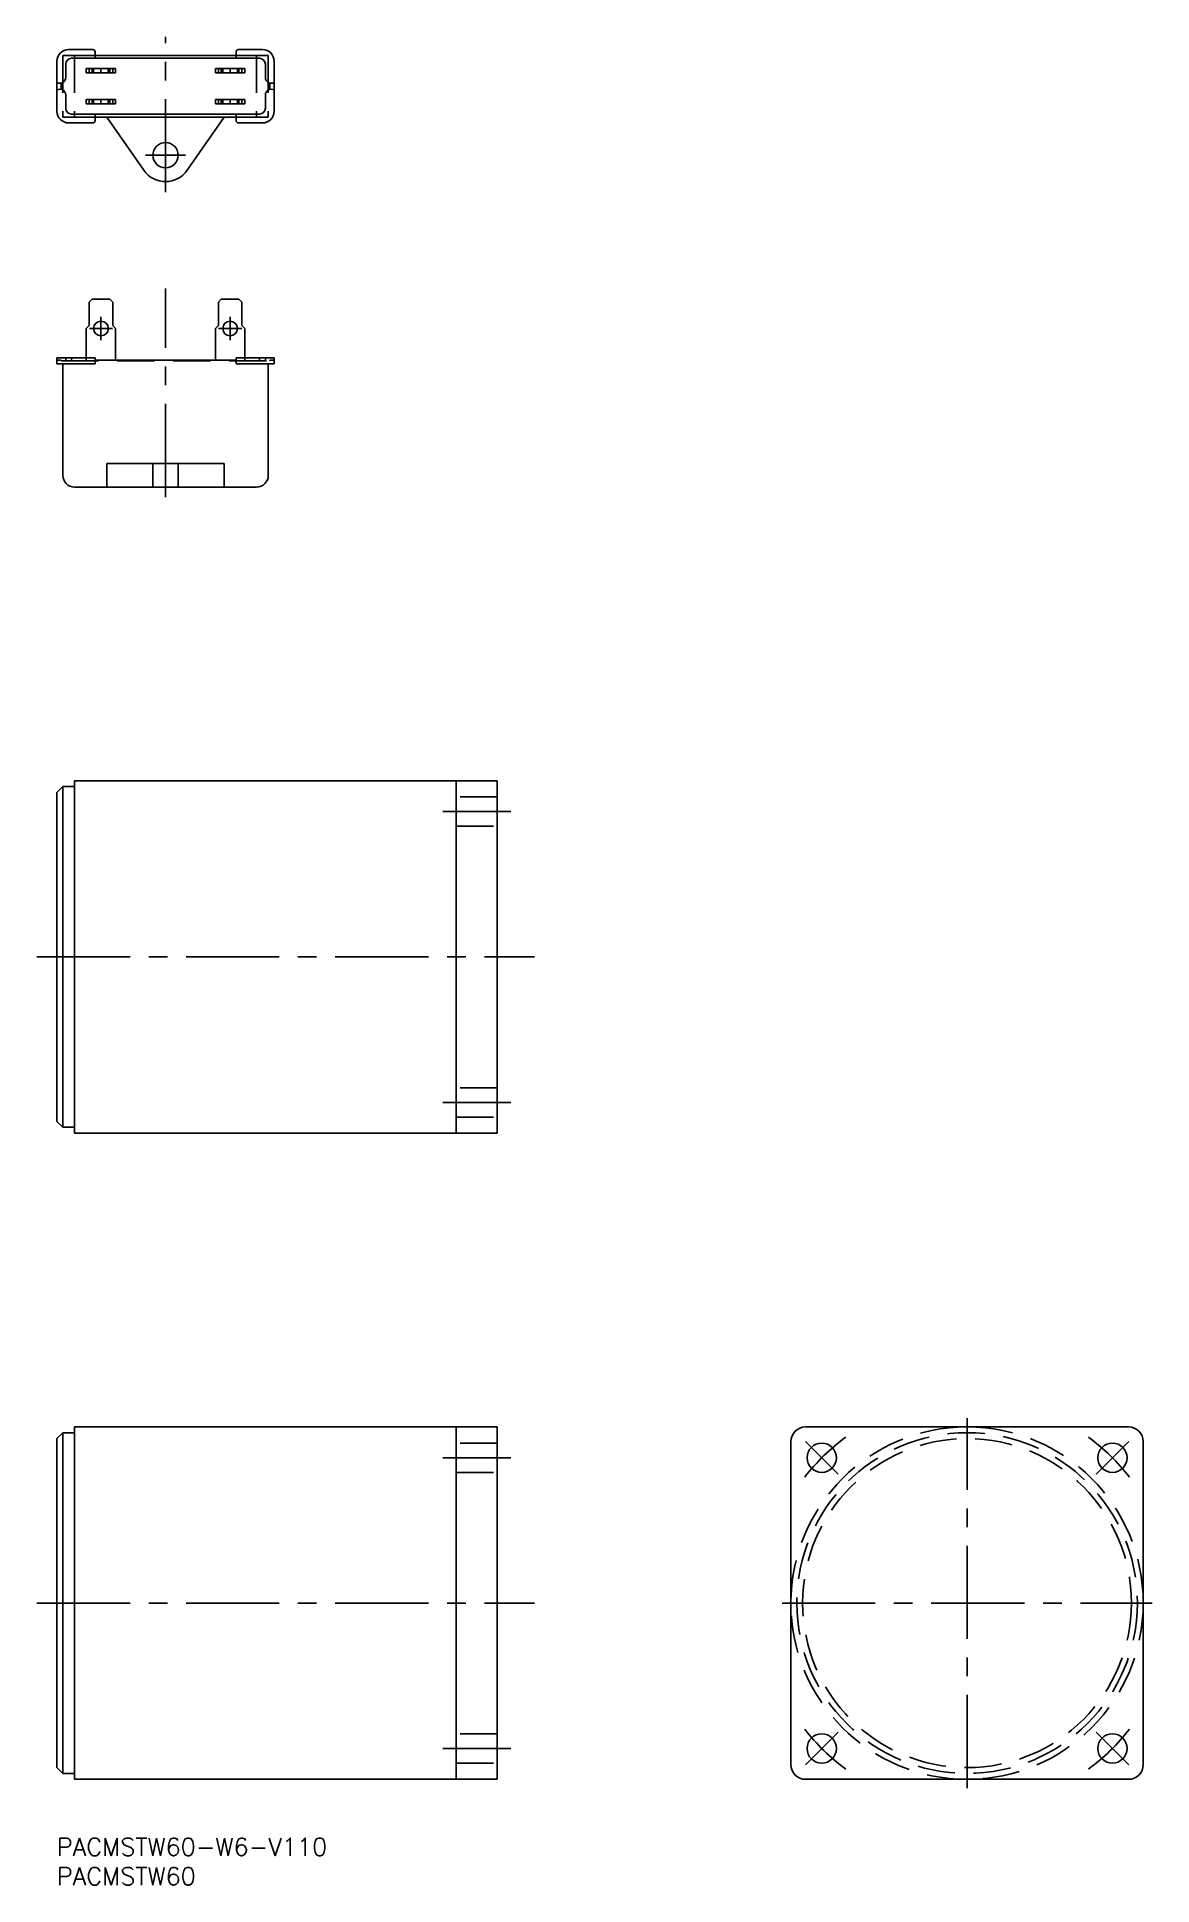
# Model space of a CAD drawing. Extents: x -3 to 186, y -8 to 307.
import ezdxf

# ---------------------------------------------------------------- set-up
doc = ezdxf.new("R2010")
doc.units = 0
doc.header["$LTSCALE"] = 0.5
doc.linetypes.add('CENTER', pattern=[50.8, 31.75, -6.35, 6.35, -6.35])
doc.linetypes.add('DASHED', pattern=[19.05, 12.7, -6.35])
for name, color, linetype in [('MSM_CENTER', 1, 'CENTER'), ('MSM_CONTINUOUS', 7, 'CONTINUOUS'), ('MSM_DASHED', 4, 'DASHED'), ('MSM_PART_NUMBER', 7, 'CONTINUOUS')]:
    doc.layers.add(name, color=color, linetype=linetype)
doc.styles.get("Standard").update_dxf_attribs({"font": 'txt.shx', "height": 3, "bigfont": 'bigfont.shx'})

msp = doc.modelspace()

# ---------------------------------------------------------------- linework, layer by layer
at = {"layer": 'MSM_CENTER'}
for p, q in [((18.5, 280.19), (18.5, 306.63)), ((7.5, 301.29), (7.5, 300.46)), ((29.5, 301.29), (29.5, 300.46)), ((7.5, 295.21), (7.5, 296.04)), ((29.5, 295.21), (29.5, 296.04)), ((15.11, 286.5), (21.89, 286.5)), ((18.5, 228.29), (18.5, 263.82)), ((7.5, 255.03), (7.5, 258.97)), ((29.5, 255.03), (29.5, 258.97)), ((9.47, 257), (5.53, 257)), ((31.47, 257), (27.53, 257)), ((65.72, 174.75), (77.28, 174.75)), ((-3.4, 150), (81.32, 150)), ((65.72, 125.25), (77.28, 125.25)), ((155, 8.5), (155, 71.5)), ((133.04, 61.96), (127.47, 67.53)), ((176.96, 61.96), (182.53, 67.53)), ((65.72, 64.75), (77.28, 64.75)), ((-3.4, 40), (81.32, 40)), ((123.5, 40), (186.5, 40)), ((133.04, 18.04), (127.47, 12.47)), ((176.96, 18.04), (182.53, 12.47)), ((65.72, 15.25), (77.28, 15.25))]:
    msp.add_line(p, q, dxfattribs=at)
for start, end in [(126.1755, 142.1776), (37.8224, 53.8245), (217.8224, 233.8245), (306.1755, 322.1776)]:
    msp.add_arc((155, 40), 35, start, end, dxfattribs=at)
at = {"layer": 'MSM_CONTINUOUS'}
for p, q in [((0, 302.5), (0, 294)), ((6.1, 304.5), (2, 304.5)), ((34.5, 303), (2.5, 303)), ((6.5, 303), (6.5, 304.1)), ((30.5, 303.5), (6.5, 303.5)), ((30.5, 304.1), (30.5, 303)), ((35, 304.5), (30.9, 304.5)), ((37, 294), (37, 302.5)), ((1.5, 302), (1.5, 299.75)), ((5, 300.5), (5, 301.25)), ((5, 301.25), (10, 301.25)), ((5, 300.5), (10, 300.5)), ((5.5, 300.5), (5.5, 301.25)), ((6, 300.5), (6, 301.25)), ((9, 300.5), (9, 301.25)), ((9.5, 300.5), (9.5, 301.25)), ((10, 300.5), (10, 301.25)), ((27, 301.25), (32, 301.25)), ((27, 300.5), (27, 301.25)), ((27, 300.5), (32, 300.5)), ((27.5, 300.5), (27.5, 301.25)), ((28, 300.5), (28, 301.25)), ((31, 300.5), (31, 301.25)), ((31.5, 300.5), (31.5, 301.25)), ((32, 300.5), (32, 301.25)), ((35.5, 299.75), (35.5, 302)), ((0.75, 297.72), (0.75, 298.78)), ((1.5, 296.75), (1.5, 294.5)), ((5, 296), (10, 296)), ((5, 296), (5, 295.25)), ((5.5, 296), (5.5, 295.25)), ((6, 296), (6, 295.25)), ((9, 296), (9, 295.25)), ((9.5, 296), (9.5, 295.25)), ((10, 296), (10, 295.25)), ((27, 296), (32, 296)), ((27, 296), (27, 295.25)), ((27.5, 296), (27.5, 295.25)), ((28, 296), (28, 295.25)), ((31, 296), (31, 295.25)), ((31.5, 296), (31.5, 295.25)), ((32, 296), (32, 295.25)), ((35.5, 294.5), (35.5, 296.75)), ((36.25, 298.78), (36.25, 297.72)), ((2.5, 293.5), (34.5, 293.5)), ((5, 295.25), (10, 295.25)), ((6.5, 292.4), (6.5, 293.5)), ((6.5, 293), (30.5, 293)), ((8.5, 293), (14.81, 283.93)), ((22.19, 283.93), (28.5, 293)), ((27, 295.25), (32, 295.25)), ((30.5, 293.5), (30.5, 292.4)), ((2, 292), (6.1, 292)), ((30.9, 292), (35, 292)), ((5.5, 261.5), (6, 262)), ((5.5, 257.5), (5.5, 261.5)), ((6, 262), (9, 262)), ((9, 262), (9.5, 261.5)), ((9.5, 261.5), (9.5, 257.5)), ((27.5, 261.5), (28, 262)), ((27.5, 257.5), (27.5, 261.5)), ((28, 262), (31, 262)), ((31, 262), (31.5, 261.5)), ((31.5, 261.5), (31.5, 257.5)), ((5, 257), (5.5, 257.5)), ((5, 252), (5, 257)), ((9.5, 257.5), (10, 257)), ((10, 257), (10, 251.6)), ((27, 257), (27.5, 257.5)), ((27, 251.6), (27, 257)), ((31.5, 257.5), (32, 257)), ((32, 257), (32, 252)), ((0, 252), (0, 251)), ((0, 252), (6.5, 252)), ((6.5, 251), (6.5, 252)), ((30.5, 251), (30.5, 252)), ((30.5, 252), (37, 252)), ((37, 252), (37, 251)), ((0, 251), (6.5, 251)), ((1, 251), (1, 232)), ((6.5, 251.6), (30.5, 251.6)), ((30.5, 251), (37, 251)), ((36, 232), (36, 251)), ((8.5, 234), (28.5, 234)), ((8.5, 234), (8.5, 230)), ((28.5, 234), (28.5, 230)), ((34, 230), (3, 230)), ((75, 180), (3, 180)), ((3, 180), (3, 120)), ((68, 180), (68, 120)), ((75, 180), (75, 120)), ((1, 179), (0, 178)), ((0, 178), (0, 122)), ((3, 179), (1, 179)), ((1, 179), (1, 121)), ((0, 122), (1, 121)), ((1, 121), (3, 121)), ((75, 120), (3, 120)), ((75, 70), (3, 70)), ((3, 70), (3, 10)), ((68, 70), (68, 10)), ((75, 70), (75, 10)), ((182.5, 70), (127.5, 70)), ((1, 69), (0, 68)), ((0, 68), (0, 12)), ((3, 69), (1, 69)), ((1, 69), (1, 11)), ((125, 67.5), (125, 12.5)), ((185, 12.5), (185, 67.5)), ((0, 12), (1, 11)), ((1, 11), (3, 11)), ((75, 10), (3, 10)), ((127.5, 10), (182.5, 10))]:
    msp.add_line(p, q, dxfattribs=at)
for centre, radius in [((18.5, 286.5), 2.15), ((7.5, 257), 1.25), ((29.5, 257), 1.25), ((130.25, 64.75), 2.5), ((179.75, 64.75), 2.5), ((130.25, 15.25), 2.5), ((179.75, 15.25), 2.5)]:
    msp.add_circle(centre, radius, dxfattribs=at)
for centre, radius, start, end in [((2, 302.5), 2, 90, 180), ((2.5, 302), 1, 90, 180), ((6.1, 304.1), 0.4, 360, 90), ((30.9, 304.1), 0.4, 90, 180), ((34.5, 302), 1, 0, 90), ((35, 302.5), 2, 0, 90), ((0.5, 299.75), 1, 240, 0), ((36.5, 299.75), 1, 180, 300), ((0.5, 296.75), 1, 360, 120), ((36.5, 296.75), 1, 60, 180), ((2, 294), 2, 180, 270), ((2.5, 294.5), 1, 180, 270), ((34.5, 294.5), 1, 270, 0), ((35, 294), 2, 270, 360), ((6.1, 292.4), 0.4, 270, 0), ((30.9, 292.4), 0.4, 180, 270), ((18.5, 286.5), 4.5, 214.8096, 325.1904), ((3, 232), 2, 180, 270), ((34, 232), 2, 270, 360), ((127.5, 67.5), 2.5, 90, 180), ((182.5, 67.5), 2.5, 360, 90), ((127.5, 12.5), 2.5, 180, 270), ((182.5, 12.5), 2.5, 270, 0)]:
    msp.add_arc(centre, radius, start, end, dxfattribs=at)
at = {"layer": 'MSM_DASHED'}
for p, q in [((1, 303.5), (1, 293)), ((6.5, 303.5), (1, 303.5)), ((3, 303.5), (3, 293)), ((36, 303.5), (30.5, 303.5)), ((34, 303.5), (34, 293)), ((36, 303.5), (36, 293)), ((6.25, 301.25), (6.25, 300.5)), ((8.75, 300.5), (8.75, 301.25)), ((28.25, 301.25), (28.25, 300.5)), ((30.75, 300.5), (30.75, 301.25)), ((6.25, 296), (6.25, 295.25)), ((8.75, 295.25), (8.75, 296)), ((28.25, 296), (28.25, 295.25)), ((30.75, 295.25), (30.75, 296)), ((6.5, 293), (1, 293)), ((36, 293), (30.5, 293)), ((1.5, 251.5), (1.5, 252)), ((2.5, 251.5), (2.5, 252)), ((5, 251.5), (5, 252)), ((32, 252), (32, 251.5)), ((34.5, 251.5), (34.5, 252)), ((35.5, 251.5), (35.5, 252)), ((0.75, 251.6), (0, 251.6)), ((0.75, 251.5), (0.75, 251.6)), ((0.75, 251.5), (36.25, 251.5)), ((10, 251.6), (10, 251.5)), ((27, 251.5), (27, 251.6)), ((37, 251.6), (36.25, 251.6)), ((36.25, 251.5), (36.25, 251.6)), ((16.35, 234), (16.35, 230)), ((20.65, 230), (20.65, 234)), ((75, 177.25), (68, 177.25)), ((68, 172.25), (75, 172.25)), ((75, 127.75), (68, 127.75)), ((68, 122.75), (75, 122.75)), ((75, 67.25), (68, 67.25)), ((68, 62.25), (75, 62.25)), ((75, 17.75), (68, 17.75)), ((68, 12.75), (75, 12.75))]:
    msp.add_line(p, q, dxfattribs=at)
for radius in [30, 29, 28]:
    msp.add_circle((155, 40), radius, dxfattribs=at)

# ---------------------------------------------------------------- texts
at = {"layer": 'MSM_PART_NUMBER'}
for s, p in [('PACMSTW60-W6-V110 ', (0, -3)), ('PACMSTW60', (0, -8))]:
    msp.add_text(s, height=3, dxfattribs=at).set_placement(p)

doc.saveas('drawing.dxf')
